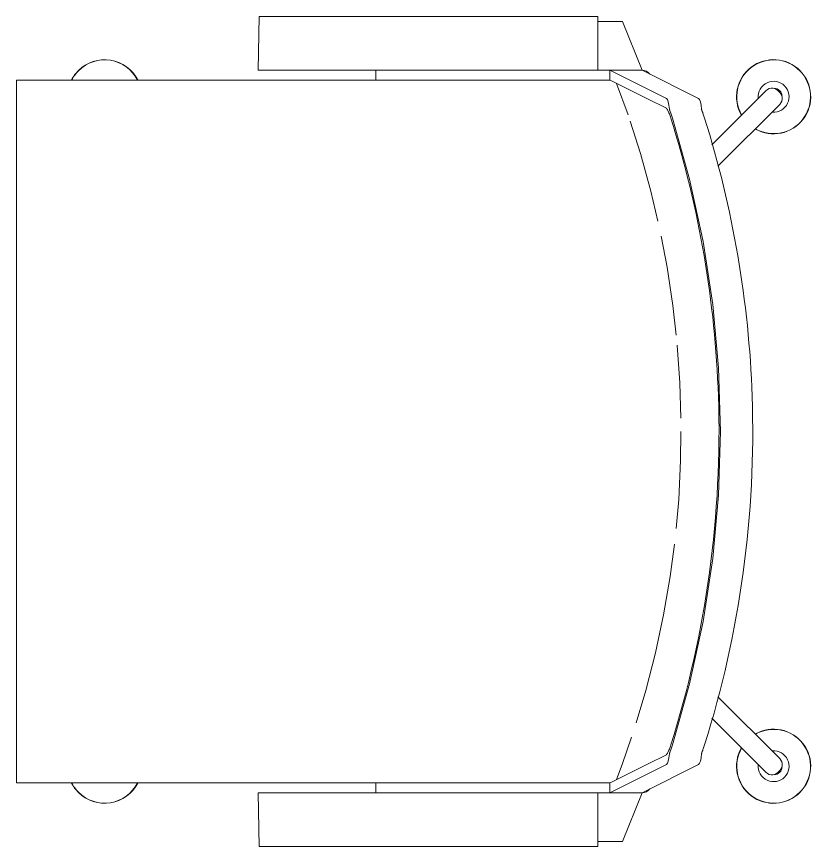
# Model space of a CAD drawing. Header units: centimetres. Extents: x -5566 to 5867, y -120 to 4683.
# Drawn here: x -2114.2 to -2062.3, y 418 to 472 of the extents above; entities that cross this region are included whole.
import ezdxf

# ---------------------------------------------------------------- set-up
doc = ezdxf.new("R2010")
doc.units = ezdxf.units.CM
doc.layers.add('I-FURN', color=30, linetype='Continuous', lineweight=13)

# ---------------------------------------------------------------- blocks, each defined once
blk = doc.blocks.new('AR_FUR_Chair_Office - AR_FUR_Chair_Office-V88-Level _9_00')
at = {"layer": 'I-FURN'}
for p, q in [((-22.169, 22.057), (-22.057, 22.169)), ((-21.271, 22.169), (-17.251, 18.149)), ((17.251, 18.149), (21.271, 22.169)), ((22.057, 22.169), (22.169, 22.057)), ((-18.656, 17.758), (-22.169, 21.271)), ((22.169, 21.271), (18.656, 17.758)), ((-21.653, 16.889), (-23.495, 13.206)), ((23.495, 13.206), (21.653, 16.889)), ((-21.653, 14.796), (-23.495, 11.112)), ((23.495, 11.112), (21.653, 14.796)), ((-23.495, 13.206), (-26.67, 11.936)), ((-23.495, 11.936), (-23.495, 13.206)), ((26.67, 11.936), (23.495, 13.206)), ((23.495, 13.206), (23.495, 11.936)), ((-26.67, 10.666), (-26.67, 11.936)), ((-23.495, 11.936), (-23.495, 11.112)), ((-22.644, 11.546), (-20.593, 12.295)), ((23.495, 11.112), (23.495, 11.936)), ((26.67, 11.936), (26.67, 10.666)), ((-22.915, 11.112), (-23.495, 11.112)), ((-23.495, 11.112), (-23.495, 10.319)), ((-22.857, 11.112), (-22.915, 11.112)), ((-22.86, 11.112), (-22.886, 11.112)), ((-22.86, 7.927), (-22.86, 11.138)), ((-22.86, 11.112), (-22.857, 11.112)), ((22.915, 11.112), (22.857, 11.112)), ((22.857, 11.112), (22.86, 11.112)), ((22.86, 11.138), (22.86, 7.927)), ((22.886, 11.112), (22.86, 11.112)), ((23.495, 11.112), (22.915, 11.112)), ((23.495, 10.319), (23.495, 11.112)), ((-23.495, 10.319), (-26.988, 10.319)), ((-26.988, 10.16), (-26.988, 10.319)), ((-26.67, 10.319), (-26.67, 10.666)), ((-23.495, 10.319), (-26.67, 10.319)), ((-23.495, 10.319), (-23.495, 10.16)), ((26.987, 10.319), (23.495, 10.319)), ((23.495, 10.16), (23.495, 10.319)), ((23.495, 10.319), (26.67, 10.319)), ((26.67, 10.666), (26.67, 10.319)), ((26.987, 10.319), (26.987, 10.16)), ((-26.988, -6.785), (-26.988, 10.16)), ((-23.495, 10.16), (-23.495, -6.785)), ((23.495, -6.785), (23.495, 10.16)), ((26.987, 10.16), (26.987, -6.785)), ((-22.86, -16.181), (-22.86, 7.927)), ((22.86, 7.927), (22.86, -16.181)), ((-23.495, -4.128), (-22.86, -4.128)), ((22.86, -4.128), (23.495, -4.128)), ((-26.988, -9.432), (-26.988, -6.785)), ((-23.495, -6.785), (-23.495, -9.432)), ((23.495, -9.432), (23.495, -6.785)), ((26.987, -6.785), (26.987, -9.432)), ((-26.988, -11.46), (-26.988, -9.432)), ((-23.495, -9.432), (-23.495, -11.514)), ((23.495, -11.514), (23.495, -9.432)), ((26.987, -9.432), (26.987, -11.46)), ((-26.988, -11.717), (-26.988, -11.46)), ((-26.988, -11.722), (-23.495, -11.777)), ((-23.495, -11.514), (-23.495, -11.772)), ((23.495, -11.772), (23.495, -11.514)), ((23.495, -11.777), (26.987, -11.722)), ((26.987, -11.46), (26.987, -11.717)), ((-22.86, -17), (-22.86, -16.181)), ((22.86, -16.181), (22.86, -17)), ((-22.86, -24.728), (-22.86, -17)), ((22.86, -17), (22.86, -24.728)), ((-22.86, -27.044), (-22.86, -24.728)), ((22.86, -24.728), (22.86, -27.044)), ((-22.86, -27.504), (-22.86, -27.044)), ((-22.86, -27.504), (22.86, -27.504)), ((22.86, -27.044), (22.86, -27.504))]:
    blk.add_line(p, q, dxfattribs=at)
at = {"layer": 'I-FURN', "flags": 128}
for points in [[(-21.271, 22.169), (-21.368, 22.246), (-21.48, 22.3), (-21.601, 22.328), (-21.726, 22.328), (-21.847, 22.3), (-21.959, 22.246), (-22.057, 22.169)], [(22.057, 22.169), (21.959, 22.246), (21.847, 22.3), (21.726, 22.328), (21.601, 22.328), (21.48, 22.3), (21.368, 22.246), (21.271, 22.169)], [(-22.169, 22.057), (-22.246, 21.959), (-22.3, 21.847), (-22.328, 21.726), (-22.328, 21.601), (-22.3, 21.48), (-22.246, 21.368), (-22.169, 21.271)], [(22.169, 21.271), (22.246, 21.368), (22.3, 21.48), (22.328, 21.601), (22.328, 21.726), (22.3, 21.847), (22.246, 21.959), (22.169, 22.057)], [(-20.389, 15.183), (-16.404, 16.306), (-12.357, 17.184), (-8.263, 17.813), (-4.139, 18.191), (0, 18.318), (4.139, 18.191), (8.263, 17.813), (12.356, 17.184), (16.404, 16.306), (20.389, 15.183)], [(-20.971, 17.084), (-21.232, 17.049), (-21.441, 17.003), (-21.584, 16.949), (-21.653, 16.889)], [(21.653, 16.889), (21.584, 16.949), (21.441, 17.003), (21.232, 17.049), (20.971, 17.084)], [(-5.605, 15.495), (-3.163, 15.667), (-0.868, 15.736)], [(0, 15.736), (1.892, 15.718), (4.417, 15.591), (6.32, 15.42)], [(-20.39, 15.183), (-20.635, 15.101), (-20.869, 15.014)], [(-12.695, 14.45), (-10.697, 14.834), (-8.198, 15.212), (-6.275, 15.425)], [(7.318, 15.314), (9.441, 15.037), (11.933, 14.609), (14.405, 14.082), (16.855, 13.457), (18.946, 12.833)], [(20.869, 15.014), (20.635, 15.101), (20.39, 15.183)], [(-22.854, 11.124), (-22.243, 12.345), (-21.632, 13.567), (-21.021, 14.788)], [(-20.971, 14.99), (-21.232, 14.956), (-21.441, 14.91), (-21.584, 14.855), (-21.653, 14.796)], [(21.653, 14.796), (21.584, 14.855), (21.441, 14.91), (21.232, 14.956), (20.971, 14.99)], [(21.021, 14.788), (21.632, 13.567), (22.243, 12.345), (22.854, 11.124)], [(-20.186, 12.43), (-18.078, 13.106), (-15.641, 13.78), (-13.69, 14.237)], [(19.889, 12.525), (21.669, 11.915), (22.644, 11.548)]]:
    blk.add_lwpolyline(points, dxfattribs=at)
at = {"layer": 'I-FURN'}
for centre, radius, start, end in [((-21.773, 21.773), 2.414, 330.3294, 135), ((-21.773, 21.773), 2.4, 330.4231, 135), ((21.773, 21.773), 2.414, 45, 209.6706), ((21.773, 21.773), 2.4, 45, 209.5769), ((-21.773, 21.773), 2.414, 135, 299.6706), ((-21.773, 21.773), 2.4, 135, 299.5769), ((21.773, 21.773), 2.414, 240.3294, 45), ((21.773, 21.773), 2.4, 240.4231, 45), ((-21.773, 21.773), 1.004, 355, 135), ((21.773, 21.773), 1.004, 45, 185), ((-21.773, 21.773), 1.004, 135, 275), ((-21.773, 21.773), 0.555, 135, 176.5733), ((-21.773, 21.773), 0.555, 93.4267, 135), ((21.773, 21.773), 1.004, 265, 45), ((21.773, 21.773), 0.555, 45, 86.5733), ((21.773, 21.773), 0.555, 3.4267, 45), ((-22.86, 13.206), 0.635, 127.5514, 180), ((22.86, 13.206), 0.635, 360, 52.4486), ((-22.915, 11.43), 0.317, 270, 280.5561), ((22.915, 11.43), 0.317, 259.4439, 270), ((-21.773, -21.773), 2.414, 117, 225), ((-21.773, -21.773), 2.4, 117, 225), ((21.773, -21.773), 2.4, 315, 63), ((21.773, -21.773), 2.414, 315, 63), ((-21.773, -21.773), 2.414, 225, 243.0813), ((-21.773, -21.773), 2.4, 225, 242.9101), ((21.773, -21.773), 2.4, 297.0899, 315), ((21.773, -21.773), 2.414, 296.9187, 315)]:
    blk.add_arc(centre, radius, start, end, dxfattribs=at)
for points, knots in [([(20.389, 17.277), (16.732, 18.429), (9.22, 20.111), (-4.618, 20.816), (-14.537, 19.12), (-20.389, 17.277)], [-1, -1, -1, -1, -0.722222, -0.444444, 0, 0, 0, 0]), ([(-20.389, 15.08), (-14.537, 16.924), (-4.618, 18.621), (9.22, 17.915), (16.731, 16.232), (20.389, 15.08)], [0, 0, 0, 0, 0.444444, 0.722222, 1, 1, 1, 1])]:
    blk.add_open_spline(points, degree=3, knots=knots, dxfattribs=at)
for points in [[(-20.389, 17.277), (-20.472, 17.25), (-20.637, 17.196), (-20.794, 17.138), (-20.869, 17.108)], [(20.869, 17.108), (20.794, 17.138), (20.637, 17.196), (20.472, 17.25), (20.389, 17.277)], [(-20.869, 17.108), (-20.886, 17.102), (-20.92, 17.091), (-20.954, 17.085), (-20.971, 17.084)], [(20.971, 17.084), (20.954, 17.085), (20.92, 17.091), (20.886, 17.102), (20.869, 17.108)], [(-21.021, 14.788), (-21.018, 14.796), (-21.002, 14.812), (-20.973, 14.832), (-20.955, 14.843)], [(-20.869, 15.014), (-20.886, 15.008), (-20.92, 14.997), (-20.954, 14.992), (-20.971, 14.99)], [(-20.955, 14.843), (-20.933, 14.857), (-20.881, 14.887), (-20.78, 14.935), (-20.661, 14.985), (-20.529, 15.034), (-20.436, 15.065), (-20.389, 15.08)], [(20.389, 15.08), (20.436, 15.065), (20.529, 15.034), (20.661, 14.985), (20.78, 14.935), (20.881, 14.887), (20.933, 14.857), (20.955, 14.843)], [(20.971, 14.99), (20.954, 14.992), (20.92, 14.997), (20.886, 15.008), (20.869, 15.014)], [(20.955, 14.843), (20.973, 14.832), (21.002, 14.812), (21.018, 14.796), (21.021, 14.788)], [(-23.419, 13.507), (-23.423, 13.5), (-23.427, 13.493), (-23.43, 13.486)], [(-23.333, 13.631), (-23.338, 13.625), (-23.343, 13.619), (-23.348, 13.613)], [(23.348, 13.613), (23.343, 13.619), (23.338, 13.625), (23.333, 13.631)], [(23.43, 13.486), (23.427, 13.493), (23.423, 13.5), (23.419, 13.507)], [(-22.857, 11.118), (-22.856, 11.12), (-22.855, 11.122), (-22.854, 11.124)], [(22.854, 11.124), (22.855, 11.122), (22.856, 11.12), (22.857, 11.118)]]:
    blk.add_open_spline(points, degree=3, dxfattribs=at)

msp = doc.modelspace()

# ---------------------------------------------------------------- block references
at = {"layer": 'I-FURN', "rotation": 270}
msp.add_blockref('AR_FUR_Chair_Office - AR_FUR_Chair_Office-V88-Level _9_00', (-2086.707, 444.992), dxfattribs=at)

doc.saveas('drawing.dxf')
